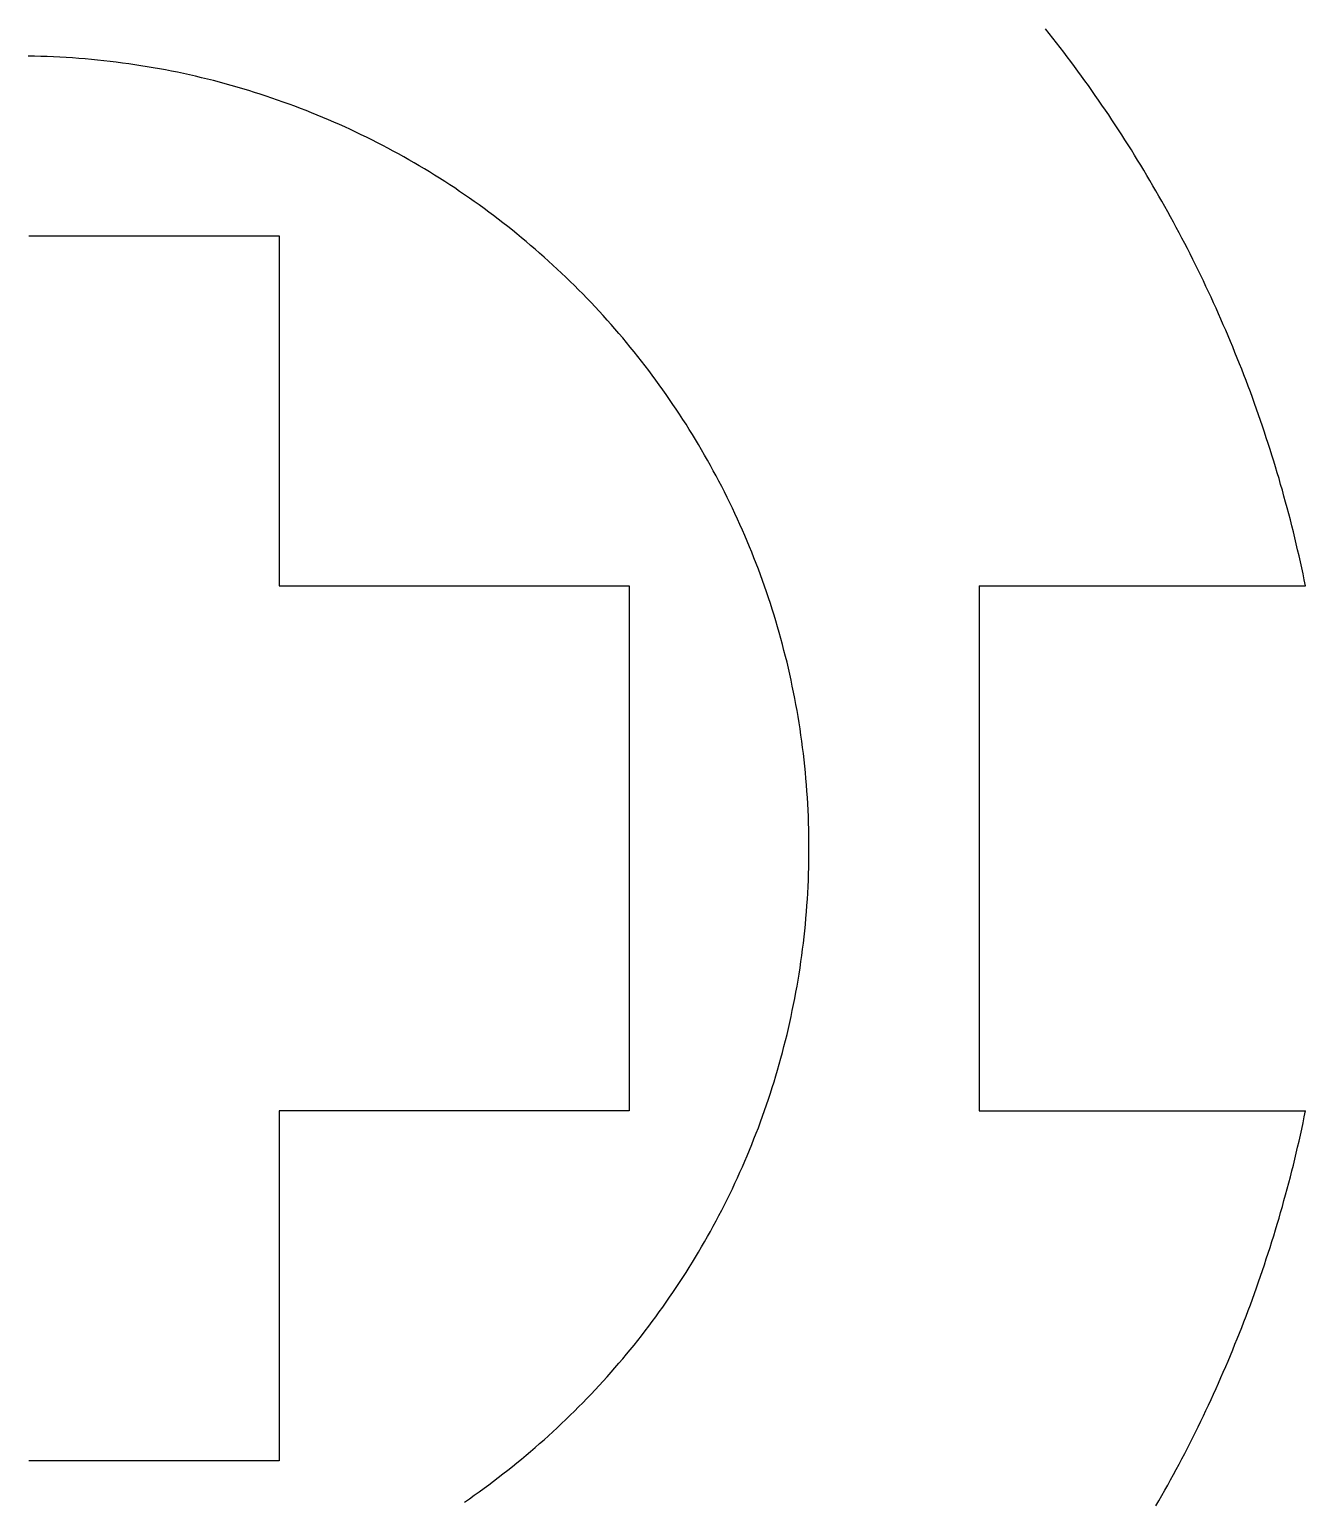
# Model space of a CAD drawing. Extents: x 0 to 279, y 0 to 212.
# Drawn here: x 17.49 to 32.36, y 16.3 to 33.45 of the extents above; entities that cross this region are included whole.
import ezdxf

# ---------------------------------------------------------------- set-up
doc = ezdxf.new("R2010")
doc.units = 0
doc.layers.add('LAYER_1', color=18, linetype='CONTINUOUS')

msp = doc.modelspace()

# ---------------------------------------------------------------- linework, layer by layer
at = {"layer": 'LAYER_1'}
for points in [[(32.357, 26.967), (32.343, 27.038), (32.328, 27.108), (32.313, 27.178), (32.297, 27.248), (32.282, 27.319), (32.265, 27.388), (32.249, 27.458), (32.232, 27.528), (32.215, 27.598), (32.198, 27.667), (32.18, 27.736), (32.162, 27.805), (32.144, 27.875), (32.125, 27.943), (32.106, 28.012), (32.087, 28.081), (32.067, 28.149), (32.048, 28.218), (32.027, 28.286), (32.007, 28.354), (31.986, 28.422), (31.965, 28.49), (31.944, 28.558), (31.922, 28.625), (31.9, 28.693), (31.878, 28.76), (31.855, 28.827), (31.833, 28.894), (31.809, 28.961), (31.786, 29.028), (31.762, 29.094), (31.738, 29.161), (31.714, 29.227), (31.689, 29.293), (31.664, 29.359), (31.639, 29.425), (31.614, 29.491), (31.588, 29.556), (31.562, 29.622), (31.535, 29.687), (31.509, 29.752), (31.482, 29.817), (31.455, 29.882), (31.427, 29.946), (31.399, 30.011), (31.371, 30.075), (31.343, 30.139), (31.314, 30.203), (31.285, 30.267), (31.256, 30.331), (31.226, 30.395), (31.197, 30.458), (31.167, 30.521), (31.136, 30.584), (31.106, 30.647), (31.075, 30.71), (31.044, 30.772), (31.012, 30.835), (30.981, 30.897), (30.949, 30.959), (30.916, 31.021), (30.884, 31.083), (30.851, 31.144), (30.818, 31.206), (30.785, 31.267), (30.751, 31.328), (30.717, 31.389), (30.683, 31.45), (30.649, 31.51), (30.614, 31.571), (30.579, 31.631), (30.544, 31.691), (30.508, 31.751), (30.473, 31.81), (30.437, 31.87), (30.4, 31.929), (30.364, 31.988), (30.327, 32.047), (30.29, 32.106), (30.253, 32.165), (30.215, 32.223), (30.177, 32.281), (30.139, 32.339), (30.101, 32.397), (30.063, 32.455), (30.024, 32.512), (29.985, 32.569), (29.945, 32.627), (29.906, 32.683), (29.866, 32.74), (29.826, 32.797), (29.786, 32.853), (29.745, 32.909), (29.704, 32.965), (29.663, 33.021), (29.622, 33.077), (29.58, 33.132), (29.539, 33.187), (29.497, 33.242), (29.454, 33.297), (29.412, 33.351), (29.369, 33.406), (29.326, 33.46)], [(26.57, 23.908), (26.57, 23.982), (26.569, 24.057), (26.567, 24.131), (26.565, 24.205), (26.563, 24.28), (26.559, 24.353), (26.556, 24.427), (26.551, 24.501), (26.546, 24.574), (26.541, 24.648), (26.535, 24.721), (26.528, 24.794), (26.521, 24.867), (26.513, 24.939), (26.505, 25.012), (26.496, 25.084), (26.486, 25.156), (26.476, 25.228), (26.466, 25.3), (26.455, 25.371), (26.443, 25.443), (26.431, 25.514), (26.418, 25.585), (26.405, 25.656), (26.391, 25.727), (26.376, 25.797), (26.362, 25.867), (26.346, 25.937), (26.33, 26.007), (26.314, 26.077), (26.297, 26.146), (26.279, 26.216), (26.261, 26.285), (26.243, 26.353), (26.223, 26.422), (26.204, 26.491), (26.184, 26.559), (26.163, 26.627), (26.142, 26.694), (26.12, 26.762), (26.098, 26.829), (26.076, 26.896), (26.052, 26.963), (26.029, 27.03), (26.005, 27.096), (25.98, 27.162), (25.955, 27.228), (25.929, 27.294), (25.903, 27.359), (25.877, 27.424), (25.85, 27.489), (25.822, 27.554), (25.794, 27.618), (25.766, 27.682), (25.737, 27.746), (25.707, 27.81), (25.677, 27.873), (25.647, 27.936), (25.616, 27.999), (25.585, 28.062), (25.553, 28.124), (25.521, 28.186), (25.488, 28.248), (25.455, 28.309), (25.422, 28.371), (25.388, 28.432), (25.353, 28.492), (25.319, 28.553), (25.283, 28.613), (25.247, 28.672), (25.211, 28.732), (25.175, 28.791), (25.138, 28.85), (25.1, 28.908), (25.062, 28.967), (25.024, 29.025), (24.985, 29.082), (24.946, 29.14), (24.906, 29.197), (24.866, 29.253), (24.826, 29.31), (24.785, 29.366), (24.744, 29.422), (24.702, 29.477), (24.66, 29.532), (24.617, 29.587), (24.575, 29.642), (24.531, 29.696), (24.488, 29.75), (24.444, 29.803), (24.399, 29.856), (24.354, 29.909), (24.309, 29.961), (24.263, 30.014), (24.217, 30.065), (24.171, 30.117), (24.124, 30.168), (24.077, 30.219), (24.03, 30.269), (23.982, 30.319), (23.933, 30.369), (23.885, 30.418), (23.836, 30.467), (23.786, 30.515), (23.737, 30.563), (23.687, 30.611), (23.636, 30.659), (23.585, 30.706), (23.534, 30.753), (23.483, 30.799), (23.431, 30.845), (23.379, 30.89), (23.326, 30.935), (23.273, 30.98), (23.22, 31.025), (23.167, 31.069), (23.113, 31.112), (23.059, 31.155), (23.004, 31.198), (22.949, 31.241), (22.894, 31.283), (22.838, 31.324), (22.783, 31.365), (22.726, 31.406), (22.67, 31.446), (22.613, 31.486), (22.556, 31.526), (22.499, 31.565), (22.441, 31.604), (22.383, 31.642), (22.325, 31.68), (22.266, 31.717), (22.207, 31.754), (22.148, 31.791), (22.088, 31.827), (22.028, 31.863), (21.968, 31.898), (21.908, 31.933), (21.847, 31.967), (21.786, 32.001), (21.725, 32.034), (21.663, 32.067), (21.602, 32.1), (21.54, 32.132), (21.477, 32.164), (21.415, 32.195), (21.352, 32.225), (21.289, 32.256), (21.225, 32.285), (21.161, 32.315), (21.098, 32.344), (21.033, 32.372), (20.969, 32.4), (20.904, 32.427), (20.839, 32.454), (20.774, 32.481), (20.709, 32.507), (20.643, 32.532), (20.577, 32.557), (20.511, 32.582), (20.444, 32.606), (20.378, 32.629), (20.311, 32.652), (20.244, 32.675), (20.176, 32.697), (20.109, 32.718), (20.041, 32.74), (19.973, 32.76), (19.905, 32.78), (19.836, 32.8), (19.768, 32.819), (19.699, 32.837), (19.63, 32.855), (19.56, 32.872), (19.491, 32.889), (19.421, 32.906), (19.351, 32.921), (19.281, 32.937), (19.211, 32.952), (19.14, 32.966), (19.07, 32.98), (18.999, 32.993), (18.928, 33.005), (18.856, 33.017), (18.785, 33.029), (18.713, 33.04), (18.642, 33.05), (18.57, 33.06), (18.497, 33.07), (18.425, 33.079), (18.353, 33.087), (18.28, 33.094), (18.207, 33.102), (18.134, 33.108), (18.061, 33.114), (17.988, 33.119), (17.914, 33.124), (17.84, 33.129), (17.767, 33.132), (17.693, 33.135), (17.619, 33.138), (17.544, 33.14), (17.47, 33.141)], [(17.479, 31.046), (17.622, 31.046), (17.693, 31.046), (17.765, 31.046), (17.836, 31.046), (17.906, 31.046), (17.977, 31.046), (18.047, 31.046), (18.117, 31.046), (18.186, 31.046), (18.255, 31.046), (18.323, 31.046), (18.358, 31.046), (18.391, 31.046), (18.425, 31.046), (18.459, 31.046), (18.493, 31.046), (18.526, 31.046), (18.559, 31.046), (18.592, 31.046), (18.625, 31.046), (18.658, 31.046), (18.691, 31.046), (18.723, 31.046), (18.755, 31.046), (18.787, 31.046), (18.819, 31.046), (18.851, 31.046), (18.882, 31.046), (18.914, 31.046), (18.945, 31.046), (18.976, 31.046), (19.007, 31.046), (19.037, 31.046), (19.067, 31.046), (19.097, 31.046), (19.127, 31.046), (19.157, 31.046), (19.186, 31.046), (19.215, 31.046), (19.244, 31.046), (19.273, 31.046), (19.301, 31.046), (19.329, 31.046), (19.357, 31.046), (19.385, 31.046), (19.412, 31.046), (19.439, 31.046), (19.466, 31.046), (19.492, 31.046), (19.518, 31.046), (19.544, 31.046), (19.57, 31.046), (19.595, 31.046), (19.62, 31.046), (19.645, 31.046), (19.669, 31.046), (19.693, 31.046), (19.717, 31.046), (19.74, 31.046), (19.763, 31.046), (19.786, 31.046), (19.808, 31.046), (19.83, 31.046), (19.852, 31.046), (19.873, 31.046), (19.894, 31.046), (19.915, 31.046), (19.935, 31.046), (19.955, 31.046), (19.974, 31.046), (19.993, 31.046), (20.012, 31.046), (20.03, 31.046), (20.048, 31.046), (20.066, 31.046), (20.083, 31.046), (20.1, 31.046), (20.116, 31.046), (20.132, 31.046), (20.147, 31.046), (20.163, 31.046), (20.177, 31.046), (20.191, 31.046), (20.205, 31.046), (20.218, 31.046), (20.231, 31.046), (20.244, 31.046), (20.256, 31.046), (20.267, 31.046), (20.278, 31.046), (20.289, 31.046), (20.299, 31.046), (20.308, 31.046), (20.318, 31.046), (20.326, 31.046), (20.33, 31.046), (20.334, 31.046), (20.338, 31.046), (20.342, 31.046), (20.346, 31.046), (20.349, 31.046), (20.353, 31.046), (20.356, 31.046), (20.359, 31.046), (20.362, 31.046), (20.365, 31.046), (20.368, 31.046), (20.37, 31.046), (20.373, 31.046), (20.375, 31.046), (20.377, 31.046), (20.379, 31.046), (20.381, 31.046), (20.383, 31.046), (20.385, 31.046), (20.387, 31.046), (20.388, 31.046), (20.389, 31.046), (20.39, 31.046), (20.392, 31.046), (20.392, 31.046), (20.393, 31.046), (20.394, 31.046), (20.394, 31.046), (20.395, 31.046), (20.395, 31.046), (20.395, 31.046), (20.395, 31.046), (20.395, 31.046), (20.395, 31.046), (20.395, 31.045), (20.395, 31.045), (20.395, 31.044), (20.395, 31.044), (20.395, 31.043), (20.395, 31.042), (20.395, 31.041), (20.395, 31.041), (20.395, 31.039), (20.395, 31.038), (20.395, 31.037), (20.395, 31.036), (20.395, 31.034), (20.395, 31.033), (20.395, 31.031), (20.395, 31.03), (20.395, 31.028), (20.395, 31.026), (20.395, 31.024), (20.395, 31.022), (20.395, 31.02), (20.395, 31.018), (20.395, 31.016), (20.395, 31.013), (20.395, 31.011), (20.395, 31.008), (20.395, 31.006), (20.395, 31.003), (20.395, 31), (20.395, 30.995), (20.395, 30.988), (20.395, 30.982), (20.395, 30.975), (20.395, 30.968), (20.395, 30.961), (20.395, 30.953), (20.395, 30.945), (20.395, 30.937), (20.395, 30.928), (20.395, 30.92), (20.395, 30.91), (20.395, 30.901), (20.395, 30.891), (20.395, 30.881), (20.395, 30.871), (20.395, 30.86), (20.395, 30.849), (20.395, 30.838), (20.395, 30.827), (20.395, 30.815), (20.395, 30.803), (20.395, 30.791), (20.395, 30.778), (20.395, 30.766), (20.395, 30.753), (20.395, 30.74), (20.395, 30.726), (20.395, 30.712), (20.395, 30.698), (20.395, 30.684), (20.395, 30.67), (20.395, 30.655), (20.395, 30.64), (20.395, 30.625), (20.395, 30.61), (20.395, 30.594), (20.395, 30.578), (20.395, 30.562), (20.395, 30.546), (20.395, 30.529), (20.395, 30.513), (20.395, 30.496), (20.395, 30.479), (20.395, 30.462), (20.395, 30.444), (20.395, 30.427), (20.395, 30.409), (20.395, 30.391), (20.395, 30.373), (20.395, 30.354), (20.395, 30.336), (20.395, 30.317), (20.395, 30.298), (20.395, 30.279), (20.395, 30.26), (20.395, 30.24), (20.395, 30.221), (20.395, 30.201), (20.395, 30.181), (20.395, 30.161), (20.395, 30.141), (20.395, 30.12), (20.395, 30.1), (20.395, 30.079), (20.395, 30.059), (20.395, 30.038), (20.395, 30.017), (20.395, 29.996), (20.395, 29.974), (20.395, 29.953), (20.395, 29.931), (20.395, 29.91), (20.395, 29.888), (20.395, 29.866), (20.395, 29.844), (20.395, 29.822), (20.395, 29.8), (20.395, 29.778), (20.395, 29.755), (20.395, 29.733), (20.395, 29.71), (20.395, 29.688), (20.395, 29.665), (20.395, 29.619), (20.395, 29.573), (20.395, 29.527), (20.395, 29.481), (20.395, 29.434), (20.395, 29.387), (20.395, 29.34), (20.395, 29.293), (20.395, 29.245), (20.395, 29.198), (20.395, 29.102), (20.395, 29.007), (20.395, 28.911), (20.395, 28.816), (20.395, 28.768), (20.395, 28.721), (20.395, 28.673), (20.395, 28.626), (20.395, 28.579), (20.395, 28.532), (20.395, 28.486), (20.395, 28.44), (20.395, 28.394), (20.395, 28.348), (20.395, 28.325), (20.395, 28.303), (20.395, 28.28), (20.395, 28.258), (20.395, 28.235), (20.395, 28.213), (20.395, 28.191), (20.395, 28.169), (20.395, 28.147), (20.395, 28.125), (20.395, 28.103), (20.395, 28.082), (20.395, 28.06), (20.395, 28.039), (20.395, 28.017), (20.395, 27.996), (20.395, 27.975), (20.395, 27.954), (20.395, 27.934), (20.395, 27.913), (20.395, 27.893), (20.395, 27.872), (20.395, 27.852), (20.395, 27.832), (20.395, 27.812), (20.395, 27.792), (20.395, 27.773), (20.395, 27.753), (20.395, 27.734), (20.395, 27.715), (20.395, 27.696), (20.395, 27.678), (20.395, 27.659), (20.395, 27.641), (20.395, 27.622), (20.395, 27.604), (20.395, 27.587), (20.395, 27.569), (20.395, 27.551), (20.395, 27.534), (20.395, 27.517), (20.395, 27.5), (20.395, 27.484), (20.395, 27.467), (20.395, 27.451), (20.395, 27.435), (20.395, 27.419), (20.395, 27.404), (20.395, 27.388), (20.395, 27.373), (20.395, 27.358), (20.395, 27.343), (20.395, 27.329), (20.395, 27.315), (20.395, 27.301), (20.395, 27.287), (20.395, 27.274), (20.395, 27.26), (20.395, 27.247), (20.395, 27.235), (20.395, 27.222), (20.395, 27.21), (20.395, 27.198), (20.395, 27.186), (20.395, 27.175), (20.395, 27.164), (20.395, 27.153), (20.395, 27.142), (20.395, 27.132), (20.395, 27.122), (20.395, 27.112), (20.395, 27.103), (20.395, 27.094), (20.395, 27.085), (20.395, 27.076), (20.395, 27.068), (20.395, 27.06), (20.395, 27.052), (20.395, 27.045), (20.395, 27.038), (20.395, 27.031), (20.395, 27.025), (20.395, 27.019), (20.395, 27.013), (20.395, 27.01), (20.395, 27.007), (20.395, 27.005), (20.395, 27.002), (20.395, 27), (20.395, 26.997), (20.395, 26.995), (20.395, 26.993), (20.395, 26.991), (20.395, 26.989), (20.395, 26.987), (20.395, 26.985), (20.395, 26.983), (20.395, 26.982), (20.395, 26.98), (20.395, 26.979), (20.395, 26.977), (20.395, 26.976), (20.395, 26.975), (20.395, 26.974), (20.395, 26.973), (20.395, 26.972), (20.395, 26.971), (20.395, 26.97), (20.395, 26.969), (20.395, 26.969), (20.395, 26.968), (20.395, 26.968), (20.395, 26.967), (20.395, 26.967), (20.395, 26.967), (20.395, 26.967), (20.395, 26.967), (20.395, 26.967), (20.395, 26.967), (20.396, 26.967), (20.396, 26.967), (20.397, 26.967), (20.397, 26.967), (20.398, 26.967), (20.399, 26.967), (20.4, 26.967), (20.4, 26.967), (20.402, 26.967), (20.403, 26.967), (20.404, 26.967), (20.405, 26.967), (20.407, 26.967), (20.408, 26.967), (20.41, 26.967), (20.411, 26.967), (20.413, 26.967), (20.415, 26.967), (20.417, 26.967), (20.419, 26.967), (20.421, 26.967), (20.423, 26.967), (20.425, 26.967), (20.428, 26.967), (20.43, 26.967), (20.433, 26.967), (20.435, 26.967), (20.438, 26.967), (20.441, 26.967), (20.446, 26.967), (20.453, 26.967), (20.459, 26.967), (20.466, 26.967), (20.473, 26.967), (20.48, 26.967), (20.488, 26.967), (20.496, 26.967), (20.504, 26.967), (20.513, 26.967), (20.521, 26.967), (20.531, 26.967), (20.54, 26.967), (20.55, 26.967), (20.56, 26.967), (20.57, 26.967), (20.581, 26.967), (20.592, 26.967), (20.603, 26.967), (20.614, 26.967), (20.626, 26.967), (20.638, 26.967), (20.65, 26.967), (20.663, 26.967), (20.675, 26.967), (20.688, 26.967), (20.701, 26.967), (20.715, 26.967), (20.729, 26.967), (20.743, 26.967), (20.757, 26.967), (20.771, 26.967), (20.786, 26.967), (20.801, 26.967), (20.816, 26.967), (20.831, 26.967), (20.847, 26.967), (20.863, 26.967), (20.879, 26.967), (20.895, 26.967), (20.912, 26.967), (20.928, 26.967), (20.945, 26.967), (20.962, 26.967), (20.979, 26.967), (20.997, 26.967), (21.014, 26.967), (21.032, 26.967), (21.05, 26.967), (21.068, 26.967), (21.087, 26.967), (21.105, 26.967), (21.124, 26.967), (21.143, 26.967), (21.162, 26.967), (21.181, 26.967), (21.201, 26.967), (21.22, 26.967), (21.24, 26.967), (21.26, 26.967), (21.28, 26.967), (21.3, 26.967), (21.321, 26.967), (21.341, 26.967), (21.362, 26.967), (21.382, 26.967), (21.403, 26.967), (21.424, 26.967), (21.445, 26.967), (21.467, 26.967), (21.488, 26.967), (21.51, 26.967), (21.531, 26.967), (21.553, 26.967), (21.575, 26.967), (21.597, 26.967), (21.619, 26.967), (21.641, 26.967), (21.663, 26.967), (21.686, 26.967), (21.708, 26.967), (21.731, 26.967), (21.753, 26.967), (21.776, 26.967), (21.822, 26.967), (21.868, 26.967), (21.914, 26.967), (21.96, 26.967), (22.007, 26.967), (22.054, 26.967), (22.101, 26.967), (22.148, 26.967), (22.196, 26.967), (22.243, 26.967), (22.339, 26.967), (22.434, 26.967), (22.53, 26.967), (22.625, 26.967), (22.673, 26.967), (22.72, 26.967), (22.768, 26.967), (22.815, 26.967), (22.862, 26.967), (22.909, 26.967), (22.955, 26.967), (23.001, 26.967), (23.047, 26.967), (23.093, 26.967), (23.116, 26.967), (23.138, 26.967), (23.161, 26.967), (23.183, 26.967), (23.206, 26.967), (23.228, 26.967), (23.25, 26.967), (23.272, 26.967), (23.294, 26.967), (23.316, 26.967), (23.338, 26.967), (23.359, 26.967), (23.381, 26.967), (23.402, 26.967), (23.424, 26.967), (23.445, 26.967), (23.466, 26.967), (23.487, 26.967), (23.507, 26.967), (23.528, 26.967), (23.548, 26.967), (23.569, 26.967), (23.589, 26.967), (23.609, 26.967), (23.629, 26.967), (23.649, 26.967), (23.668, 26.967), (23.688, 26.967), (23.707, 26.967), (23.726, 26.967), (23.745, 26.967), (23.763, 26.967), (23.782, 26.967), (23.8, 26.967), (23.819, 26.967), (23.837, 26.967), (23.854, 26.967), (23.872, 26.967), (23.89, 26.967), (23.907, 26.967), (23.924, 26.967), (23.941, 26.967), (23.957, 26.967), (23.974, 26.967), (23.99, 26.967), (24.006, 26.967), (24.022, 26.967), (24.037, 26.967), (24.053, 26.967), (24.068, 26.967), (24.083, 26.967), (24.098, 26.967), (24.112, 26.967), (24.126, 26.967), (24.14, 26.967), (24.154, 26.967), (24.167, 26.967), (24.181, 26.967), (24.194, 26.967), (24.206, 26.967), (24.219, 26.967), (24.231, 26.967), (24.243, 26.967), (24.255, 26.967), (24.266, 26.967), (24.277, 26.967), (24.288, 26.967), (24.299, 26.967), (24.309, 26.967), (24.319, 26.967), (24.329, 26.967), (24.338, 26.967), (24.347, 26.967), (24.356, 26.967), (24.365, 26.967), (24.373, 26.967), (24.381, 26.967), (24.389, 26.967), (24.396, 26.967), (24.403, 26.967), (24.41, 26.967), (24.416, 26.967), (24.422, 26.967), (24.428, 26.967), (24.431, 26.967), (24.434, 26.967), (24.436, 26.967), (24.439, 26.967), (24.441, 26.967), (24.444, 26.967), (24.446, 26.967), (24.448, 26.967), (24.45, 26.967), (24.452, 26.967), (24.454, 26.967), (24.456, 26.967), (24.458, 26.967), (24.459, 26.967), (24.461, 26.967), (24.462, 26.967), (24.464, 26.967), (24.465, 26.967), (24.466, 26.967), (24.467, 26.967), (24.468, 26.967), (24.469, 26.967), (24.47, 26.967), (24.471, 26.967), (24.472, 26.967), (24.472, 26.967), (24.473, 26.967), (24.473, 26.967), (24.474, 26.967), (24.474, 26.967), (24.474, 26.967), (24.474, 26.967), (24.474, 26.967), (24.474, 26.967), (24.474, 26.966), (24.474, 26.966), (24.474, 26.965), (24.474, 26.964), (24.474, 26.964), (24.474, 26.963), (24.474, 26.961), (24.474, 26.96), (24.474, 26.959), (24.474, 26.957), (24.474, 26.955), (24.474, 26.954), (24.474, 26.952), (24.474, 26.949), (24.474, 26.947), (24.474, 26.945), (24.474, 26.942), (24.474, 26.94), (24.474, 26.937), (24.474, 26.934), (24.474, 26.931), (24.474, 26.928), (24.474, 26.925), (24.474, 26.921), (24.474, 26.918), (24.474, 26.914), (24.474, 26.91), (24.474, 26.906), (24.474, 26.902), (24.474, 26.898), (24.474, 26.89), (24.474, 26.881), (24.474, 26.871), (24.474, 26.861), (24.474, 26.85), (24.474, 26.839), (24.474, 26.828), (24.474, 26.816), (24.474, 26.803), (24.474, 26.79), (24.474, 26.777), (24.474, 26.763), (24.474, 26.749), (24.474, 26.735), (24.474, 26.72), (24.474, 26.704), (24.474, 26.688), (24.474, 26.672), (24.474, 26.655), (24.474, 26.638), (24.474, 26.621), (24.474, 26.603), (24.474, 26.584), (24.474, 26.566), (24.474, 26.546), (24.474, 26.527), (24.474, 26.507), (24.474, 26.487), (24.474, 26.466), (24.474, 26.445), (24.474, 26.424), (24.474, 26.402), (24.474, 26.38), (24.474, 26.358), (24.474, 26.335), (24.474, 26.312), (24.474, 26.289), (24.474, 26.265), (24.474, 26.241), (24.474, 26.217), (24.474, 26.192), (24.474, 26.167), (24.474, 26.142), (24.474, 26.116), (24.474, 26.09), (24.474, 26.064), (24.474, 26.038), (24.474, 26.011), (24.474, 25.984), (24.474, 25.957), (24.474, 25.929), (24.474, 25.901), (24.474, 25.873), (24.474, 25.845), (24.474, 25.816), (24.474, 25.787), (24.474, 25.758), (24.474, 25.729), (24.474, 25.699), (24.474, 25.669), (24.474, 25.639), (24.474, 25.609), (24.474, 25.579), (24.474, 25.548), (24.474, 25.517), (24.474, 25.486), (24.474, 25.455), (24.474, 25.423), (24.474, 25.391), (24.474, 25.359), (24.474, 25.327), (24.474, 25.295), (24.474, 25.263), (24.474, 25.23), (24.474, 25.197), (24.474, 25.164), (24.474, 25.131), (24.474, 25.098), (24.474, 25.065), (24.474, 25.031), (24.474, 24.997), (24.474, 24.964), (24.474, 24.93), (24.474, 24.896), (24.474, 24.827), (24.474, 24.758), (24.474, 24.689), (24.474, 24.619), (24.474, 24.549), (24.474, 24.478), (24.474, 24.408), (24.474, 24.337), (24.474, 24.266), (24.474, 24.194), (24.474, 24.051), (24.474, 23.908), (24.474, 23.764), (24.474, 23.621), (24.474, 23.55), (24.474, 23.479), (24.474, 23.408), (24.474, 23.337), (24.474, 23.267), (24.474, 23.197), (24.474, 23.127), (24.474, 23.057), (24.474, 22.989), (24.474, 22.92), (24.474, 22.886), (24.474, 22.852), (24.474, 22.818), (24.474, 22.785), (24.474, 22.751), (24.474, 22.718), (24.474, 22.684), (24.474, 22.651), (24.474, 22.618), (24.474, 22.586), (24.474, 22.553), (24.474, 22.52), (24.474, 22.488), (24.474, 22.456), (24.474, 22.424), (24.474, 22.393), (24.474, 22.361), (24.474, 22.33), (24.474, 22.299), (24.474, 22.268), (24.474, 22.237), (24.474, 22.206), (24.474, 22.176), (24.474, 22.146), (24.474, 22.116), (24.474, 22.087), (24.474, 22.057), (24.474, 22.028), (24.474, 21.999), (24.474, 21.971), (24.474, 21.942), (24.474, 21.914), (24.474, 21.887), (24.474, 21.859), (24.474, 21.832), (24.474, 21.805), (24.474, 21.778), (24.474, 21.751), (24.474, 21.725), (24.474, 21.699), (24.474, 21.674), (24.474, 21.648), (24.474, 21.623), (24.474, 21.599), (24.474, 21.574), (24.474, 21.55), (24.474, 21.527), (24.474, 21.503), (24.474, 21.48), (24.474, 21.458), (24.474, 21.435), (24.474, 21.413), (24.474, 21.392), (24.474, 21.37), (24.474, 21.349), (24.474, 21.329), (24.474, 21.308), (24.474, 21.289), (24.474, 21.269), (24.474, 21.25), (24.474, 21.231), (24.474, 21.213), (24.474, 21.195), (24.474, 21.178), (24.474, 21.16), (24.474, 21.144), (24.474, 21.127), (24.474, 21.112), (24.474, 21.096), (24.474, 21.081), (24.474, 21.066), (24.474, 21.052), (24.474, 21.038), (24.474, 21.025), (24.474, 21.012), (24.474, 21), (24.474, 20.988), (24.474, 20.976), (24.474, 20.965), (24.474, 20.955), (24.474, 20.945), (24.474, 20.935), (24.474, 20.926), (24.474, 20.917), (24.474, 20.913), (24.474, 20.909), (24.474, 20.905), (24.474, 20.901), (24.474, 20.898), (24.474, 20.894), (24.474, 20.891), (24.474, 20.888), (24.474, 20.885), (24.474, 20.882), (24.474, 20.879), (24.474, 20.876), (24.474, 20.873), (24.474, 20.871), (24.474, 20.868), (24.474, 20.866), (24.474, 20.864), (24.474, 20.862), (24.474, 20.86), (24.474, 20.859), (24.474, 20.857), (24.474, 20.856), (24.474, 20.854), (24.474, 20.853), (24.474, 20.852), (24.474, 20.851), (24.474, 20.85), (24.474, 20.85), (24.474, 20.849), (24.474, 20.849), (24.474, 20.849), (24.474, 20.849), (24.474, 20.849), (24.474, 20.849), (24.474, 20.849), (24.473, 20.849), (24.473, 20.849), (24.472, 20.849), (24.472, 20.849), (24.471, 20.849), (24.47, 20.849), (24.469, 20.849), (24.468, 20.849), (24.467, 20.849), (24.466, 20.849), (24.465, 20.849), (24.464, 20.849), (24.462, 20.849), (24.461, 20.849), (24.459, 20.849), (24.458, 20.849), (24.456, 20.849), (24.454, 20.849), (24.452, 20.849), (24.45, 20.849), (24.448, 20.849), (24.446, 20.849), (24.444, 20.849), (24.441, 20.849), (24.439, 20.849), (24.436, 20.849), (24.434, 20.849), (24.431, 20.849), (24.428, 20.849), (24.422, 20.849), (24.416, 20.849), (24.41, 20.849), (24.403, 20.849), (24.396, 20.849), (24.389, 20.849), (24.381, 20.849), (24.373, 20.849), (24.365, 20.849), (24.356, 20.849), (24.347, 20.849), (24.338, 20.849), (24.329, 20.849), (24.319, 20.849), (24.309, 20.849), (24.299, 20.849), (24.288, 20.849), (24.277, 20.849), (24.266, 20.849), (24.255, 20.849), (24.243, 20.849), (24.231, 20.849), (24.219, 20.849), (24.206, 20.849), (24.194, 20.849), (24.181, 20.849), (24.167, 20.849), (24.154, 20.849), (24.14, 20.849), (24.126, 20.849), (24.112, 20.849), (24.098, 20.849), (24.083, 20.849), (24.068, 20.849), (24.053, 20.849), (24.037, 20.849), (24.022, 20.849), (24.006, 20.849), (23.99, 20.849), (23.974, 20.849), (23.957, 20.849), (23.941, 20.849), (23.924, 20.849), (23.907, 20.849), (23.89, 20.849), (23.872, 20.849), (23.854, 20.849), (23.837, 20.849), (23.819, 20.849), (23.8, 20.849), (23.782, 20.849), (23.763, 20.849), (23.745, 20.849), (23.726, 20.849), (23.707, 20.849), (23.688, 20.849), (23.668, 20.849), (23.649, 20.849), (23.629, 20.849), (23.609, 20.849), (23.589, 20.849), (23.569, 20.849), (23.548, 20.849), (23.528, 20.849), (23.507, 20.849), (23.487, 20.849), (23.466, 20.849), (23.445, 20.849), (23.424, 20.849), (23.402, 20.849), (23.381, 20.849), (23.359, 20.849), (23.338, 20.849), (23.316, 20.849), (23.294, 20.849), (23.272, 20.849), (23.25, 20.849), (23.228, 20.849), (23.206, 20.849), (23.183, 20.849), (23.161, 20.849), (23.138, 20.849), (23.116, 20.849), (23.093, 20.849), (23.047, 20.849), (23.001, 20.849), (22.955, 20.849), (22.909, 20.849), (22.862, 20.849), (22.815, 20.849), (22.768, 20.849), (22.72, 20.849), (22.673, 20.849), (22.625, 20.849), (22.53, 20.849), (22.434, 20.849), (22.339, 20.849), (22.243, 20.849), (22.196, 20.849), (22.148, 20.849), (22.101, 20.849), (22.054, 20.849), (22.007, 20.849), (21.96, 20.849), (21.914, 20.849), (21.868, 20.849), (21.822, 20.849), (21.776, 20.849), (21.753, 20.849), (21.731, 20.849), (21.708, 20.849), (21.686, 20.849), (21.663, 20.849), (21.641, 20.849), (21.619, 20.849), (21.597, 20.849), (21.575, 20.849), (21.553, 20.849), (21.531, 20.849), (21.51, 20.849), (21.488, 20.849), (21.467, 20.849), (21.445, 20.849), (21.424, 20.849), (21.403, 20.849), (21.382, 20.849), (21.362, 20.849), (21.341, 20.849), (21.321, 20.849), (21.3, 20.849), (21.28, 20.849), (21.26, 20.849), (21.24, 20.849), (21.22, 20.849), (21.201, 20.849), (21.181, 20.849), (21.162, 20.849), (21.143, 20.849), (21.124, 20.849), (21.105, 20.849), (21.087, 20.849), (21.068, 20.849), (21.05, 20.849), (21.032, 20.849), (21.014, 20.849), (20.997, 20.849), (20.979, 20.849), (20.962, 20.849), (20.945, 20.849), (20.928, 20.849), (20.912, 20.849), (20.895, 20.849), (20.879, 20.849), (20.863, 20.849), (20.847, 20.849), (20.831, 20.849), (20.816, 20.849), (20.801, 20.849), (20.786, 20.849), (20.771, 20.849), (20.757, 20.849), (20.743, 20.849), (20.729, 20.849), (20.715, 20.849), (20.701, 20.849), (20.688, 20.849), (20.675, 20.849), (20.663, 20.849), (20.65, 20.849), (20.638, 20.849), (20.626, 20.849), (20.614, 20.849), (20.603, 20.849), (20.592, 20.849), (20.581, 20.849), (20.57, 20.849), (20.56, 20.849), (20.55, 20.849), (20.54, 20.849), (20.531, 20.849), (20.521, 20.849), (20.513, 20.849), (20.504, 20.849), (20.496, 20.849), (20.488, 20.849), (20.48, 20.849), (20.473, 20.849), (20.466, 20.849), (20.459, 20.849), (20.453, 20.849), (20.446, 20.849), (20.441, 20.849), (20.438, 20.849), (20.435, 20.849), (20.433, 20.849), (20.43, 20.849), (20.428, 20.849), (20.425, 20.849), (20.423, 20.849), (20.421, 20.849), (20.419, 20.849), (20.417, 20.849), (20.415, 20.849), (20.413, 20.849), (20.411, 20.849), (20.41, 20.849), (20.408, 20.849), (20.407, 20.849), (20.405, 20.849), (20.404, 20.849), (20.403, 20.849), (20.402, 20.849), (20.4, 20.849), (20.4, 20.849), (20.399, 20.849), (20.398, 20.849), (20.397, 20.849), (20.397, 20.849), (20.396, 20.849), (20.396, 20.849), (20.395, 20.849), (20.395, 20.849), (20.395, 20.849), (20.395, 20.849), (20.395, 20.849), (20.395, 20.848), (20.395, 20.848), (20.395, 20.848), (20.395, 20.847), (20.395, 20.847), (20.395, 20.846), (20.395, 20.846), (20.395, 20.845), (20.395, 20.844), (20.395, 20.843), (20.395, 20.842), (20.395, 20.841), (20.395, 20.84), (20.395, 20.838), (20.395, 20.837), (20.395, 20.835), (20.395, 20.834), (20.395, 20.832), (20.395, 20.83), (20.395, 20.829), (20.395, 20.827), (20.395, 20.825), (20.395, 20.823), (20.395, 20.82), (20.395, 20.818), (20.395, 20.816), (20.395, 20.813), (20.395, 20.811), (20.395, 20.808), (20.395, 20.806), (20.395, 20.803), (20.395, 20.797), (20.395, 20.791), (20.395, 20.785), (20.395, 20.778), (20.395, 20.771), (20.395, 20.763), (20.395, 20.756), (20.395, 20.748), (20.395, 20.739), (20.395, 20.731), (20.395, 20.722), (20.395, 20.713), (20.395, 20.703), (20.395, 20.694), (20.395, 20.684), (20.395, 20.673), (20.395, 20.663), (20.395, 20.652), (20.395, 20.641), (20.395, 20.629), (20.395, 20.618), (20.395, 20.606), (20.395, 20.593), (20.395, 20.581), (20.395, 20.568), (20.395, 20.555), (20.395, 20.542), (20.395, 20.529), (20.395, 20.515), (20.395, 20.501), (20.395, 20.487), (20.395, 20.472), (20.395, 20.457), (20.395, 20.443), (20.395, 20.427), (20.395, 20.412), (20.395, 20.396), (20.395, 20.381), (20.395, 20.365), (20.395, 20.348), (20.395, 20.332), (20.395, 20.315), (20.395, 20.298), (20.395, 20.281), (20.395, 20.264), (20.395, 20.247), (20.395, 20.229), (20.395, 20.211), (20.395, 20.193), (20.395, 20.175), (20.395, 20.157), (20.395, 20.138), (20.395, 20.119), (20.395, 20.1), (20.395, 20.081), (20.395, 20.062), (20.395, 20.043), (20.395, 20.023), (20.395, 20.003), (20.395, 19.984), (20.395, 19.964), (20.395, 19.943), (20.395, 19.923), (20.395, 19.903), (20.395, 19.882), (20.395, 19.861), (20.395, 19.84), (20.395, 19.819), (20.395, 19.798), (20.395, 19.777), (20.395, 19.756), (20.395, 19.734), (20.395, 19.712), (20.395, 19.691), (20.395, 19.669), (20.395, 19.647), (20.395, 19.625), (20.395, 19.603), (20.395, 19.58), (20.395, 19.558), (20.395, 19.536), (20.395, 19.513), (20.395, 19.49), (20.395, 19.468), (20.395, 19.422), (20.395, 19.376), (20.395, 19.33), (20.395, 19.283), (20.395, 19.236), (20.395, 19.19), (20.395, 19.142), (20.395, 19.095), (20.395, 19.048), (20.395, 19), (20.395, 18.905), (20.395, 18.809), (20.395, 18.714), (20.395, 18.618), (20.395, 18.571), (20.395, 18.523), (20.395, 18.476), (20.395, 18.429), (20.395, 18.382), (20.395, 18.335), (20.395, 18.288), (20.395, 18.242), (20.395, 18.196), (20.395, 18.151), (20.395, 18.128), (20.395, 18.105), (20.395, 18.083), (20.395, 18.06), (20.395, 18.038), (20.395, 18.016), (20.395, 17.993), (20.395, 17.971), (20.395, 17.949), (20.395, 17.928), (20.395, 17.906), (20.395, 17.884), (20.395, 17.863), (20.395, 17.841), (20.395, 17.82), (20.395, 17.799), (20.395, 17.778), (20.395, 17.757), (20.395, 17.736), (20.395, 17.716), (20.395, 17.695), (20.395, 17.675), (20.395, 17.655), (20.395, 17.635), (20.395, 17.615), (20.395, 17.595), (20.395, 17.575), (20.395, 17.556), (20.395, 17.537), (20.395, 17.518), (20.395, 17.499), (20.395, 17.48), (20.395, 17.462), (20.395, 17.443), (20.395, 17.425), (20.395, 17.407), (20.395, 17.389), (20.395, 17.371), (20.395, 17.354), (20.395, 17.337), (20.395, 17.32), (20.395, 17.303), (20.395, 17.286), (20.395, 17.27), (20.395, 17.254), (20.395, 17.238), (20.395, 17.222), (20.395, 17.206), (20.395, 17.191), (20.395, 17.176), (20.395, 17.161), (20.395, 17.146), (20.395, 17.132), (20.395, 17.117), (20.395, 17.103), (20.395, 17.09), (20.395, 17.076), (20.395, 17.063), (20.395, 17.05), (20.395, 17.037), (20.395, 17.025), (20.395, 17.013), (20.395, 17.001), (20.395, 16.989), (20.395, 16.977), (20.395, 16.966), (20.395, 16.955), (20.395, 16.945), (20.395, 16.935), (20.395, 16.925), (20.395, 16.915), (20.395, 16.905), (20.395, 16.896), (20.395, 16.887), (20.395, 16.879), (20.395, 16.87), (20.395, 16.862), (20.395, 16.855), (20.395, 16.847), (20.395, 16.84), (20.395, 16.834), (20.395, 16.827), (20.395, 16.821), (20.395, 16.815), (20.395, 16.813), (20.395, 16.81), (20.395, 16.807), (20.395, 16.805), (20.395, 16.802), (20.395, 16.8), (20.395, 16.798), (20.395, 16.796), (20.395, 16.794), (20.395, 16.792), (20.395, 16.79), (20.395, 16.788), (20.395, 16.786), (20.395, 16.784), (20.395, 16.783), (20.395, 16.781), (20.395, 16.78), (20.395, 16.779), (20.395, 16.777), (20.395, 16.776), (20.395, 16.775), (20.395, 16.774), (20.395, 16.773), (20.395, 16.773), (20.395, 16.772), (20.395, 16.771), (20.395, 16.771), (20.395, 16.77), (20.395, 16.77), (20.395, 16.77), (20.395, 16.77), (20.395, 16.77), (20.395, 16.77), (20.395, 16.77), (20.394, 16.77), (20.394, 16.77), (20.393, 16.77), (20.392, 16.77), (20.392, 16.77), (20.39, 16.77), (20.389, 16.77), (20.388, 16.77), (20.387, 16.77), (20.385, 16.77), (20.383, 16.77), (20.381, 16.77), (20.379, 16.77), (20.377, 16.77), (20.375, 16.77), (20.373, 16.77), (20.37, 16.77), (20.368, 16.77), (20.365, 16.77), (20.362, 16.77), (20.359, 16.77), (20.356, 16.77), (20.353, 16.77), (20.349, 16.77), (20.346, 16.77), (20.342, 16.77), (20.338, 16.77), (20.334, 16.77), (20.33, 16.77), (20.326, 16.77), (20.318, 16.77), (20.308, 16.77), (20.299, 16.77), (20.289, 16.77), (20.278, 16.77), (20.267, 16.77), (20.256, 16.77), (20.244, 16.77), (20.231, 16.77), (20.218, 16.77), (20.205, 16.77), (20.191, 16.77), (20.177, 16.77), (20.163, 16.77), (20.147, 16.77), (20.132, 16.77), (20.116, 16.77), (20.1, 16.77), (20.083, 16.77), (20.066, 16.77), (20.048, 16.77), (20.03, 16.77), (20.012, 16.77), (19.993, 16.77), (19.974, 16.77), (19.955, 16.77), (19.935, 16.77), (19.915, 16.77), (19.894, 16.77), (19.873, 16.77), (19.852, 16.77), (19.83, 16.77), (19.808, 16.77), (19.786, 16.77), (19.763, 16.77), (19.74, 16.77), (19.717, 16.77), (19.693, 16.77), (19.669, 16.77), (19.645, 16.77), (19.62, 16.77), (19.595, 16.77), (19.57, 16.77), (19.544, 16.77), (19.518, 16.77), (19.492, 16.77), (19.466, 16.77), (19.439, 16.77), (19.412, 16.77), (19.385, 16.77), (19.357, 16.77), (19.329, 16.77), (19.301, 16.77), (19.273, 16.77), (19.244, 16.77), (19.215, 16.77), (19.186, 16.77), (19.157, 16.77), (19.127, 16.77), (19.097, 16.77), (19.067, 16.77), (19.037, 16.77), (19.007, 16.77), (18.976, 16.77), (18.945, 16.77), (18.914, 16.77), (18.882, 16.77), (18.851, 16.77), (18.819, 16.77), (18.787, 16.77), (18.755, 16.77), (18.723, 16.77), (18.691, 16.77), (18.658, 16.77), (18.625, 16.77), (18.592, 16.77), (18.559, 16.77), (18.526, 16.77), (18.493, 16.77), (18.459, 16.77), (18.425, 16.77), (18.391, 16.77), (18.358, 16.77), (18.323, 16.77), (18.255, 16.77), (18.186, 16.77), (18.117, 16.77), (18.047, 16.77), (17.977, 16.77), (17.906, 16.77), (17.836, 16.77), (17.765, 16.77), (17.693, 16.77), (17.622, 16.77), (17.479, 16.77)], [(28.553, 26.967), (28.553, 26.967), (28.553, 26.967), (28.553, 26.967), (28.553, 26.967), (28.554, 26.967), (28.554, 26.967), (28.555, 26.967), (28.556, 26.967), (28.556, 26.967), (28.557, 26.967), (28.558, 26.967), (28.559, 26.967), (28.56, 26.967), (28.561, 26.967), (28.562, 26.967), (28.564, 26.967), (28.565, 26.967), (28.567, 26.967), (28.568, 26.967), (28.57, 26.967), (28.571, 26.967), (28.573, 26.967), (28.575, 26.967), (28.577, 26.967), (28.579, 26.967), (28.581, 26.967), (28.583, 26.967), (28.586, 26.967), (28.588, 26.967), (28.59, 26.967), (28.593, 26.967), (28.596, 26.967), (28.601, 26.967), (28.607, 26.967), (28.613, 26.967), (28.619, 26.967), (28.625, 26.967), (28.632, 26.967), (28.639, 26.967), (28.647, 26.967), (28.655, 26.967), (28.663, 26.967), (28.671, 26.967), (28.679, 26.967), (28.688, 26.967), (28.697, 26.967), (28.707, 26.967), (28.716, 26.967), (28.726, 26.967), (28.736, 26.967), (28.747, 26.967), (28.757, 26.967), (28.768, 26.967), (28.779, 26.967), (28.791, 26.967), (28.802, 26.967), (28.814, 26.967), (28.826, 26.967), (28.839, 26.967), (28.851, 26.967), (28.864, 26.967), (28.877, 26.967), (28.89, 26.967), (28.904, 26.967), (28.918, 26.967), (28.932, 26.967), (28.946, 26.967), (28.96, 26.967), (28.974, 26.967), (28.989, 26.967), (29.004, 26.967), (29.019, 26.967), (29.035, 26.967), (29.05, 26.967), (29.066, 26.967), (29.082, 26.967), (29.098, 26.967), (29.114, 26.967), (29.131, 26.967), (29.147, 26.967), (29.164, 26.967), (29.181, 26.967), (29.198, 26.967), (29.216, 26.967), (29.233, 26.967), (29.251, 26.967), (29.268, 26.967), (29.286, 26.967), (29.304, 26.967), (29.323, 26.967), (29.341, 26.967), (29.36, 26.967), (29.378, 26.967), (29.397, 26.967), (29.416, 26.967), (29.435, 26.967), (29.454, 26.967), (29.474, 26.967), (29.493, 26.967), (29.513, 26.967), (29.533, 26.967), (29.552, 26.967), (29.572, 26.967), (29.592, 26.967), (29.613, 26.967), (29.633, 26.967), (29.653, 26.967), (29.674, 26.967), (29.694, 26.967), (29.715, 26.967), (29.736, 26.967), (29.757, 26.967), (29.778, 26.967), (29.799, 26.967), (29.82, 26.967), (29.841, 26.967), (29.883, 26.967), (29.926, 26.967), (29.969, 26.967), (30.013, 26.967), (30.056, 26.967), (30.1, 26.967), (30.144, 26.967), (30.188, 26.967), (30.233, 26.967), (30.277, 26.967), (30.366, 26.967), (30.455, 26.967), (30.544, 26.967), (30.633, 26.967), (30.678, 26.967), (30.722, 26.967), (30.766, 26.967), (30.81, 26.967), (30.854, 26.967), (30.897, 26.967), (30.941, 26.967), (30.984, 26.967), (31.027, 26.967), (31.069, 26.967), (31.091, 26.967), (31.112, 26.967), (31.133, 26.967), (31.154, 26.967), (31.174, 26.967), (31.195, 26.967), (31.216, 26.967), (31.236, 26.967), (31.257, 26.967), (31.277, 26.967), (31.298, 26.967), (31.318, 26.967), (31.338, 26.967), (31.358, 26.967), (31.378, 26.967), (31.397, 26.967), (31.417, 26.967), (31.436, 26.967), (31.456, 26.967), (31.475, 26.967), (31.494, 26.967), (31.513, 26.967), (31.532, 26.967), (31.551, 26.967), (31.569, 26.967), (31.587, 26.967), (31.606, 26.967), (31.624, 26.967), (31.642, 26.967), (31.66, 26.967), (31.677, 26.967), (31.695, 26.967), (31.712, 26.967), (31.729, 26.967), (31.746, 26.967), (31.763, 26.967), (31.78, 26.967), (31.796, 26.967), (31.812, 26.967), (31.828, 26.967), (31.844, 26.967), (31.86, 26.967), (31.876, 26.967), (31.891, 26.967), (31.906, 26.967), (31.921, 26.967), (31.936, 26.967), (31.95, 26.967), (31.965, 26.967), (31.979, 26.967), (31.993, 26.967), (32.006, 26.967), (32.02, 26.967), (32.033, 26.967), (32.046, 26.967), (32.059, 26.967), (32.071, 26.967), (32.084, 26.967), (32.096, 26.967), (32.108, 26.967), (32.119, 26.967), (32.131, 26.967), (32.142, 26.967), (32.153, 26.967), (32.163, 26.967), (32.174, 26.967), (32.184, 26.967), (32.194, 26.967), (32.204, 26.967), (32.213, 26.967), (32.222, 26.967), (32.231, 26.967), (32.239, 26.967), (32.248, 26.967), (32.256, 26.967), (32.263, 26.967), (32.271, 26.967), (32.278, 26.967), (32.285, 26.967), (32.291, 26.967), (32.298, 26.967), (32.304, 26.967), (32.309, 26.967), (32.315, 26.967), (32.317, 26.967), (32.32, 26.967), (32.322, 26.967), (32.325, 26.967), (32.327, 26.967), (32.329, 26.967), (32.331, 26.967), (32.333, 26.967), (32.335, 26.967), (32.337, 26.967), (32.339, 26.967), (32.34, 26.967), (32.342, 26.967), (32.344, 26.967), (32.345, 26.967), (32.346, 26.967), (32.348, 26.967), (32.349, 26.967), (32.35, 26.967), (32.351, 26.967), (32.352, 26.967), (32.353, 26.967), (32.354, 26.967), (32.355, 26.967), (32.355, 26.967), (32.356, 26.967), (32.356, 26.967), (32.357, 26.967), (32.357, 26.967), (32.357, 26.967), (32.357, 26.967), (32.357, 26.967)], [(28.553, 26.967), (28.553, 26.967), (28.553, 26.967), (28.553, 26.966), (28.553, 26.966), (28.553, 26.965), (28.553, 26.964), (28.553, 26.964), (28.553, 26.963), (28.553, 26.961), (28.553, 26.96), (28.553, 26.959), (28.553, 26.957), (28.553, 26.955), (28.553, 26.954), (28.553, 26.952), (28.553, 26.949), (28.553, 26.947), (28.553, 26.945), (28.553, 26.942), (28.553, 26.94), (28.553, 26.937), (28.553, 26.934), (28.553, 26.931), (28.553, 26.928), (28.553, 26.925), (28.553, 26.921), (28.553, 26.918), (28.553, 26.914), (28.553, 26.91), (28.553, 26.906), (28.553, 26.902), (28.553, 26.898), (28.553, 26.89), (28.553, 26.881), (28.553, 26.871), (28.553, 26.861), (28.553, 26.85), (28.553, 26.839), (28.553, 26.828), (28.553, 26.816), (28.553, 26.803), (28.553, 26.79), (28.553, 26.777), (28.553, 26.763), (28.553, 26.749), (28.553, 26.735), (28.553, 26.72), (28.553, 26.704), (28.553, 26.688), (28.553, 26.672), (28.553, 26.655), (28.553, 26.638), (28.553, 26.621), (28.553, 26.603), (28.553, 26.584), (28.553, 26.566), (28.553, 26.546), (28.553, 26.527), (28.553, 26.507), (28.553, 26.487), (28.553, 26.466), (28.553, 26.445), (28.553, 26.424), (28.553, 26.402), (28.553, 26.38), (28.553, 26.358), (28.553, 26.335), (28.553, 26.312), (28.553, 26.289), (28.553, 26.265), (28.553, 26.241), (28.553, 26.217), (28.553, 26.192), (28.553, 26.167), (28.553, 26.142), (28.553, 26.116), (28.553, 26.09), (28.553, 26.064), (28.553, 26.038), (28.553, 26.011), (28.553, 25.984), (28.553, 25.957), (28.553, 25.929), (28.553, 25.901), (28.553, 25.873), (28.553, 25.845), (28.553, 25.816), (28.553, 25.787), (28.553, 25.758), (28.553, 25.729), (28.553, 25.699), (28.553, 25.669), (28.553, 25.639), (28.553, 25.609), (28.553, 25.579), (28.553, 25.548), (28.553, 25.517), (28.553, 25.486), (28.553, 25.455), (28.553, 25.423), (28.553, 25.391), (28.553, 25.359), (28.553, 25.327), (28.553, 25.295), (28.553, 25.263), (28.553, 25.23), (28.553, 25.197), (28.553, 25.164), (28.553, 25.131), (28.553, 25.098), (28.553, 25.065), (28.553, 25.031), (28.553, 24.997), (28.553, 24.964), (28.553, 24.93), (28.553, 24.896), (28.553, 24.827), (28.553, 24.758), (28.553, 24.689), (28.553, 24.619), (28.553, 24.549), (28.553, 24.478), (28.553, 24.408), (28.553, 24.337), (28.553, 24.266), (28.553, 24.194), (28.553, 24.051), (28.553, 23.908), (28.553, 23.764), (28.553, 23.621), (28.553, 23.55), (28.553, 23.479), (28.553, 23.408), (28.553, 23.337), (28.553, 23.267), (28.553, 23.197), (28.553, 23.127), (28.553, 23.057), (28.553, 22.989), (28.553, 22.92), (28.553, 22.886), (28.553, 22.852), (28.553, 22.818), (28.553, 22.785), (28.553, 22.751), (28.553, 22.718), (28.553, 22.684), (28.553, 22.651), (28.553, 22.618), (28.553, 22.586), (28.553, 22.553), (28.553, 22.52), (28.553, 22.488), (28.553, 22.456), (28.553, 22.424), (28.553, 22.393), (28.553, 22.361), (28.553, 22.33), (28.553, 22.299), (28.553, 22.268), (28.553, 22.237), (28.553, 22.206), (28.553, 22.176), (28.553, 22.146), (28.553, 22.116), (28.553, 22.087), (28.553, 22.057), (28.553, 22.028), (28.553, 21.999), (28.553, 21.971), (28.553, 21.942), (28.553, 21.914), (28.553, 21.887), (28.553, 21.859), (28.553, 21.832), (28.553, 21.805), (28.553, 21.778), (28.553, 21.751), (28.553, 21.725), (28.553, 21.699), (28.553, 21.674), (28.553, 21.648), (28.553, 21.623), (28.553, 21.599), (28.553, 21.574), (28.553, 21.55), (28.553, 21.527), (28.553, 21.503), (28.553, 21.48), (28.553, 21.458), (28.553, 21.435), (28.553, 21.413), (28.553, 21.392), (28.553, 21.37), (28.553, 21.349), (28.553, 21.329), (28.553, 21.308), (28.553, 21.289), (28.553, 21.269), (28.553, 21.25), (28.553, 21.231), (28.553, 21.213), (28.553, 21.195), (28.553, 21.178), (28.553, 21.16), (28.553, 21.144), (28.553, 21.127), (28.553, 21.112), (28.553, 21.096), (28.553, 21.081), (28.553, 21.066), (28.553, 21.052), (28.553, 21.038), (28.553, 21.025), (28.553, 21.012), (28.553, 21), (28.553, 20.988), (28.553, 20.976), (28.553, 20.965), (28.553, 20.955), (28.553, 20.945), (28.553, 20.935), (28.553, 20.926), (28.553, 20.917), (28.553, 20.913), (28.553, 20.909), (28.553, 20.905), (28.553, 20.901), (28.553, 20.898), (28.553, 20.894), (28.553, 20.891), (28.553, 20.888), (28.553, 20.885), (28.553, 20.882), (28.553, 20.879), (28.553, 20.876), (28.553, 20.873), (28.553, 20.871), (28.553, 20.868), (28.553, 20.866), (28.553, 20.864), (28.553, 20.862), (28.553, 20.86), (28.553, 20.859), (28.553, 20.857), (28.553, 20.856), (28.553, 20.854), (28.553, 20.853), (28.553, 20.852), (28.553, 20.851), (28.553, 20.85), (28.553, 20.85), (28.553, 20.849), (28.553, 20.849), (28.553, 20.849), (28.553, 20.849)], [(22.556, 16.29), (22.613, 16.329), (22.67, 16.369), (22.726, 16.41), (22.783, 16.451), (22.838, 16.492), (22.894, 16.533), (22.949, 16.575), (23.004, 16.618), (23.059, 16.66), (23.113, 16.704), (23.167, 16.747), (23.22, 16.791), (23.273, 16.836), (23.326, 16.88), (23.379, 16.926), (23.431, 16.971), (23.483, 17.017), (23.534, 17.063), (23.585, 17.11), (23.636, 17.157), (23.687, 17.205), (23.737, 17.252), (23.786, 17.301), (23.836, 17.349), (23.885, 17.398), (23.933, 17.447), (23.982, 17.497), (24.03, 17.547), (24.077, 17.597), (24.124, 17.648), (24.171, 17.699), (24.217, 17.751), (24.263, 17.802), (24.309, 17.854), (24.354, 17.907), (24.399, 17.96), (24.444, 18.013), (24.488, 18.066), (24.531, 18.12), (24.575, 18.174), (24.617, 18.229), (24.66, 18.284), (24.702, 18.339), (24.744, 18.394), (24.785, 18.45), (24.826, 18.506), (24.866, 18.562), (24.906, 18.619), (24.946, 18.676), (24.985, 18.733), (25.024, 18.791), (25.062, 18.849), (25.1, 18.907), (25.138, 18.966), (25.175, 19.025), (25.211, 19.084), (25.247, 19.143), (25.283, 19.203), (25.319, 19.263), (25.353, 19.324), (25.388, 19.384), (25.422, 19.445), (25.455, 19.506), (25.488, 19.568), (25.521, 19.63), (25.553, 19.692), (25.585, 19.754), (25.616, 19.816), (25.647, 19.879), (25.677, 19.942), (25.707, 20.006), (25.737, 20.069), (25.766, 20.133), (25.794, 20.197), (25.822, 20.262), (25.85, 20.326), (25.877, 20.391), (25.903, 20.457), (25.929, 20.522), (25.955, 20.588), (25.98, 20.653), (26.005, 20.72), (26.029, 20.786), (26.052, 20.853), (26.076, 20.919), (26.098, 20.986), (26.12, 21.054), (26.142, 21.121), (26.163, 21.189), (26.184, 21.257), (26.204, 21.325), (26.223, 21.394), (26.243, 21.462), (26.261, 21.531), (26.279, 21.6), (26.297, 21.669), (26.314, 21.739), (26.33, 21.808), (26.346, 21.878), (26.362, 21.948), (26.376, 22.019), (26.391, 22.089), (26.405, 22.16), (26.418, 22.231), (26.431, 22.302), (26.443, 22.373), (26.455, 22.444), (26.466, 22.516), (26.476, 22.588), (26.486, 22.66), (26.496, 22.732), (26.505, 22.804), (26.513, 22.876), (26.521, 22.949), (26.528, 23.022), (26.535, 23.095), (26.541, 23.168), (26.546, 23.241), (26.551, 23.315), (26.556, 23.388), (26.559, 23.462), (26.563, 23.536), (26.565, 23.61), (26.567, 23.684), (26.569, 23.759), (26.57, 23.833), (26.57, 23.908)], [(28.553, 20.849), (28.553, 20.849), (28.553, 20.849), (28.553, 20.849), (28.553, 20.849), (28.554, 20.849), (28.554, 20.849), (28.555, 20.849), (28.556, 20.849), (28.556, 20.849), (28.557, 20.849), (28.558, 20.849), (28.559, 20.849), (28.56, 20.849), (28.561, 20.849), (28.562, 20.849), (28.564, 20.849), (28.565, 20.849), (28.567, 20.849), (28.568, 20.849), (28.57, 20.849), (28.571, 20.849), (28.573, 20.849), (28.575, 20.849), (28.577, 20.849), (28.579, 20.849), (28.581, 20.849), (28.583, 20.849), (28.586, 20.849), (28.588, 20.849), (28.59, 20.849), (28.593, 20.849), (28.596, 20.849), (28.601, 20.849), (28.607, 20.849), (28.613, 20.849), (28.619, 20.849), (28.625, 20.849), (28.632, 20.849), (28.639, 20.849), (28.647, 20.849), (28.655, 20.849), (28.663, 20.849), (28.671, 20.849), (28.679, 20.849), (28.688, 20.849), (28.697, 20.849), (28.707, 20.849), (28.716, 20.849), (28.726, 20.849), (28.736, 20.849), (28.747, 20.849), (28.757, 20.849), (28.768, 20.849), (28.779, 20.849), (28.791, 20.849), (28.802, 20.849), (28.814, 20.849), (28.826, 20.849), (28.839, 20.849), (28.851, 20.849), (28.864, 20.849), (28.877, 20.849), (28.89, 20.849), (28.904, 20.849), (28.918, 20.849), (28.932, 20.849), (28.946, 20.849), (28.96, 20.849), (28.974, 20.849), (28.989, 20.849), (29.004, 20.849), (29.019, 20.849), (29.035, 20.849), (29.05, 20.849), (29.066, 20.849), (29.082, 20.849), (29.098, 20.849), (29.114, 20.849), (29.131, 20.849), (29.147, 20.849), (29.164, 20.849), (29.181, 20.849), (29.198, 20.849), (29.216, 20.849), (29.233, 20.849), (29.251, 20.849), (29.268, 20.849), (29.286, 20.849), (29.304, 20.849), (29.323, 20.849), (29.341, 20.849), (29.36, 20.849), (29.378, 20.849), (29.397, 20.849), (29.416, 20.849), (29.435, 20.849), (29.454, 20.849), (29.474, 20.849), (29.493, 20.849), (29.513, 20.849), (29.533, 20.849), (29.552, 20.849), (29.572, 20.849), (29.592, 20.849), (29.613, 20.849), (29.633, 20.849), (29.653, 20.849), (29.674, 20.849), (29.694, 20.849), (29.715, 20.849), (29.736, 20.849), (29.757, 20.849), (29.778, 20.849), (29.799, 20.849), (29.82, 20.849), (29.841, 20.849), (29.883, 20.849), (29.926, 20.849), (29.969, 20.849), (30.013, 20.849), (30.056, 20.849), (30.1, 20.849), (30.144, 20.849), (30.188, 20.849), (30.233, 20.849), (30.277, 20.849), (30.366, 20.849), (30.455, 20.849), (30.544, 20.849), (30.633, 20.849), (30.678, 20.849), (30.722, 20.849), (30.766, 20.849), (30.81, 20.849), (30.854, 20.849), (30.897, 20.849), (30.941, 20.849), (30.984, 20.849), (31.027, 20.849), (31.069, 20.849), (31.091, 20.849), (31.112, 20.849), (31.133, 20.849), (31.154, 20.849), (31.174, 20.849), (31.195, 20.849), (31.216, 20.849), (31.236, 20.849), (31.257, 20.849), (31.277, 20.849), (31.298, 20.849), (31.318, 20.849), (31.338, 20.849), (31.358, 20.849), (31.378, 20.849), (31.397, 20.849), (31.417, 20.849), (31.436, 20.849), (31.456, 20.849), (31.475, 20.849), (31.494, 20.849), (31.513, 20.849), (31.532, 20.849), (31.551, 20.849), (31.569, 20.849), (31.587, 20.849), (31.606, 20.849), (31.624, 20.849), (31.642, 20.849), (31.66, 20.849), (31.677, 20.849), (31.695, 20.849), (31.712, 20.849), (31.729, 20.849), (31.746, 20.849), (31.763, 20.849), (31.78, 20.849), (31.796, 20.849), (31.812, 20.849), (31.828, 20.849), (31.844, 20.849), (31.86, 20.849), (31.876, 20.849), (31.891, 20.849), (31.906, 20.849), (31.921, 20.849), (31.936, 20.849), (31.95, 20.849), (31.965, 20.849), (31.979, 20.849), (31.993, 20.849), (32.006, 20.849), (32.02, 20.849), (32.033, 20.849), (32.046, 20.849), (32.059, 20.849), (32.071, 20.849), (32.084, 20.849), (32.096, 20.849), (32.108, 20.849), (32.119, 20.849), (32.131, 20.849), (32.142, 20.849), (32.153, 20.849), (32.163, 20.849), (32.174, 20.849), (32.184, 20.849), (32.194, 20.849), (32.204, 20.849), (32.213, 20.849), (32.222, 20.849), (32.231, 20.849), (32.239, 20.849), (32.248, 20.849), (32.256, 20.849), (32.263, 20.849), (32.271, 20.849), (32.278, 20.849), (32.285, 20.849), (32.291, 20.849), (32.298, 20.849), (32.304, 20.849), (32.309, 20.849), (32.315, 20.849), (32.317, 20.849), (32.32, 20.849), (32.322, 20.849), (32.325, 20.849), (32.327, 20.849), (32.329, 20.849), (32.331, 20.849), (32.333, 20.849), (32.335, 20.849), (32.337, 20.849), (32.339, 20.849), (32.34, 20.849), (32.342, 20.849), (32.344, 20.849), (32.345, 20.849), (32.346, 20.849), (32.348, 20.849), (32.349, 20.849), (32.35, 20.849), (32.351, 20.849), (32.352, 20.849), (32.353, 20.849), (32.354, 20.849), (32.355, 20.849), (32.355, 20.849), (32.356, 20.849), (32.356, 20.849), (32.357, 20.849), (32.357, 20.849), (32.357, 20.849), (32.357, 20.849), (32.357, 20.849)], [(30.614, 16.245), (30.649, 16.305), (30.683, 16.366), (30.717, 16.427), (30.751, 16.488), (30.785, 16.549), (30.818, 16.61), (30.851, 16.671), (30.884, 16.733), (30.916, 16.795), (30.949, 16.856), (30.981, 16.919), (31.012, 16.981), (31.044, 17.043), (31.075, 17.106), (31.106, 17.168), (31.136, 17.231), (31.167, 17.294), (31.197, 17.358), (31.226, 17.421), (31.256, 17.485), (31.285, 17.548), (31.314, 17.612), (31.343, 17.676), (31.371, 17.74), (31.399, 17.805), (31.427, 17.869), (31.455, 17.934), (31.482, 17.999), (31.509, 18.064), (31.535, 18.129), (31.562, 18.194), (31.588, 18.259), (31.614, 18.325), (31.639, 18.391), (31.664, 18.456), (31.689, 18.522), (31.714, 18.589), (31.738, 18.655), (31.762, 18.721), (31.786, 18.788), (31.809, 18.855), (31.833, 18.921), (31.855, 18.988), (31.878, 19.056), (31.9, 19.123), (31.922, 19.19), (31.944, 19.258), (31.965, 19.326), (31.986, 19.393), (32.007, 19.461), (32.027, 19.53), (32.048, 19.598), (32.067, 19.666), (32.087, 19.735), (32.106, 19.803), (32.125, 19.872), (32.144, 19.941), (32.162, 20.01), (32.18, 20.079), (32.198, 20.149), (32.215, 20.218), (32.232, 20.288), (32.249, 20.357), (32.265, 20.427), (32.282, 20.497), (32.297, 20.567), (32.313, 20.637), (32.328, 20.708), (32.343, 20.778), (32.357, 20.849)]]:
    msp.add_lwpolyline(points, dxfattribs=at)

doc.saveas('drawing.dxf')
